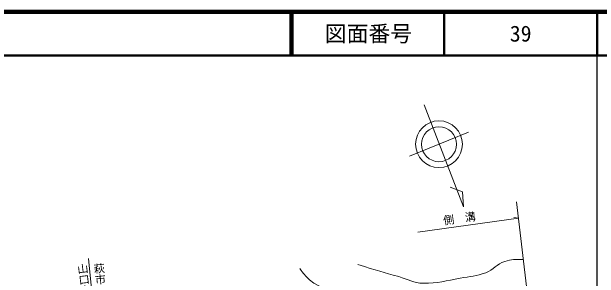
# Model space of a CAD drawing. Units: millimetres at full size, sheet at 1:1000; details may follow other scales. Extents: x 40000 to 680000, y 20000 to 380000.
# Drawn here: x 444905 to 579500, y 319016 to 380000 of the extents above; entities that cross this region are included whole.
import ezdxf
from ezdxf.enums import TextEntityAlignment as Align

# ---------------------------------------------------------------- set-up
doc = ezdxf.new("R2010")
doc.units = ezdxf.units.MM
doc.header["$LTSCALE"] = 1000
for name, color, linetype, lineweight in [('M-BGD', 7, 'Continuous', 13), ('M-BMK-HTXT', 7, 'Continuous', 13), ('M-BMK-SRVR', 3, 'Continuous', 13), ('M-STR-HTXT', 7, 'Continuous', 13), ('M-TTL', 2, 'Continuous', 140), ('M-TTL-BAND', 7, 'Continuous', 25), ('M-TTL-LINE', 7, 'Continuous', 50)]:
    doc.layers.add(name, color=color, linetype=linetype, lineweight=lineweight)
doc.layers.add('M-TTL-TXT', color=7, linetype='Continuous')
doc.styles.add('@ＭＳ ゴシック', font='')
doc.styles.add('ＭＳ ゴシック', font='')
doc.styles.get('@ＭＳ ゴシック').set_extended_font_data('@MS Gothic')
doc.styles.get('ＭＳ ゴシック').set_extended_font_data('MS Gothic')

msp = doc.modelspace()

# ---------------------------------------------------------------- linework, layer by layer
at = {"layer": 'M-BGD'}
for p, q in [((539373, 358729), (548372, 335331)), ((549562, 352426), (536019, 346947)), ((548180, 338770), (545337, 339876)), ((548372, 335331), (548180, 338770))]:
    msp.add_line(p, q, dxfattribs=at)
for radius in [5351, 4000]:
    msp.add_circle((542785, 349688), radius, dxfattribs=at)
for points, knots in [([(524173, 322134), (528725, 320769), (529898, 320402), (533592, 319379), (535775, 318774), (536926, 317901), (539191, 317868), (542518, 317820), (544355, 318445), (547633, 319023), (549939, 319430), (551295, 319473), (553498, 320268), (555357, 320938), (555958, 322281), (557852, 322845), (559456, 323322), (560269, 323344), (562114, 323288)], [0, 0, 0, 0, 1, 1, 1, 2, 2, 2, 3, 3, 3, 4, 4, 4, 5, 5, 5, 6, 6, 6, 6]), ([(563165, 314474), (559602, 313206), (558552, 312874), (555719, 311559), (553706, 310624), (552629, 309994), (550654, 308982), (548568, 307913), (547604, 306765), (545322, 306227), (541759, 305387), (539574, 306363), (535991, 307116), (534055, 307523), (533072, 308139), (531282, 308982), (528971, 310070), (527842, 310994), (525683, 312359), (524015, 313413), (523271, 314317), (521507, 315202), (518349, 316787), (515721, 316242), (513153, 318668), (512188, 319581), (511712, 320020), (510932, 321245)], [0, 0, 0, 0, 1, 1, 1, 2, 2, 2, 3, 3, 3, 4, 4, 4, 5, 5, 5, 6, 6, 6, 7, 7, 7, 8, 8, 8, 9, 9, 9, 9])]:
    msp.add_open_spline(points, degree=3, knots=knots, dxfattribs=at)
at = {"layer": 'M-BMK-HTXT'}
msp.add_line((466714, 280043), (462474, 323559), dxfattribs=at)
at = {"layer": 'M-BMK-SRVR'}
msp.add_line((565893, 291588), (560535, 336531), dxfattribs=at)
at = {"layer": 'M-STR-HTXT'}
for p, q in [((537922, 329565), (560986, 332750)), ((560986, 332750), (559958, 332879))]:
    msp.add_line(p, q, dxfattribs=at)
at = {"layer": 'M-TTL'}
msp.add_line((680000, 380000), (40000, 380000), dxfattribs=at)
at = {"layer": 'M-TTL-BAND'}
msp.add_line((579000, 20000), (579000, 370000), dxfattribs=at)
at = {"layer": 'M-TTL-LINE'}
for p, q in [((508747, 380000), (508747, 370000)), ((509247, 380000), (509247, 370000)), ((543997, 380000), (543997, 370000)), ((579000, 380000), (579000, 370000)), ((40000, 370000), (680000, 370000))]:
    msp.add_line(p, q, dxfattribs=at)

# ---------------------------------------------------------------- texts
at = {"layer": 'M-BMK-HTXT', "style": '@ＭＳ ゴシック'}
for s, rotation, p in [('山口市阿東', 276.937, (459515, 322262)), ('萩市', 275.786, (463327, 322347))]:
    msp.add_text(s, height=1833, rotation=rotation, dxfattribs=at).set_placement(p, align=Align.BOTTOM_LEFT)
at = {"layer": 'M-STR-HTXT', "style": 'ＭＳ ゴシック'}
msp.add_text('側\u3000溝', height=1833, rotation=7.863, dxfattribs=at).set_placement((543975, 330730), align=Align.BOTTOM_LEFT)
at = {"layer": 'M-TTL-TXT', "style": 'ＭＳ ゴシック'}
for s, p in [('図面番号', (526622, 375000)), ('39', (561497, 375000))]:
    msp.add_text(s, height=3666, dxfattribs=at).set_placement(p, align=Align.MIDDLE_CENTER)

doc.saveas('drawing.dxf')
